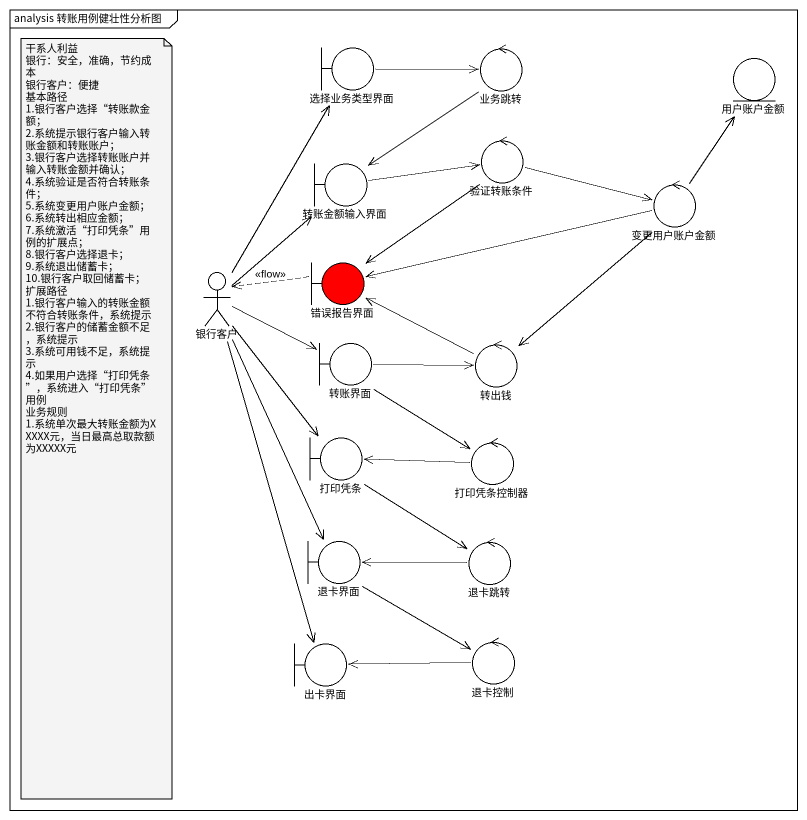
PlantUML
@startuml
mainframe analysis 转账用例健壮性分析图
boundary 选择业务类型界面
control 业务跳转
entity 用户账户金额
boundary 转账金额输入界面
control 验证转账条件
control 变更用户账户金额
actor 银行客户
boundary 错误报告界面 #FF0000
boundary 转账界面
control 转出钱
boundary 打印凭条
control 打印凭条控制器
boundary 退卡界面
control 退卡跳转
boundary 出卡界面
control 退卡控制
选择业务类型界面 -right-> 业务跳转
业务跳转 --> 转账金额输入界面
转账金额输入界面 -right-> 验证转账条件
验证转账条件 -right-> 变更用户账户金额
验证转账条件 --> 错误报告界面
变更用户账户金额 -up-> 用户账户金额
变更用户账户金额 -left-> 错误报告界面
变更用户账户金额 --> 转出钱
银行客户 -up-> 选择业务类型界面
银行客户 -up-> 转账金额输入界面
银行客户 -right-> 转账界面
银行客户 --> 打印凭条
银行客户 --> 退卡界面
银行客户 --> 出卡界面
错误报告界面 .left.> 银行客户 : <<flow>>
转账界面 -right-> 转出钱
转账界面 --> 打印凭条控制器
转出钱 -left-> 错误报告界面
打印凭条 --> 退卡跳转
打印凭条控制器 -left-> 打印凭条
退卡界面 --> 退卡控制
退卡跳转 -left-> 退卡界面
退卡控制 -left-> 出卡界面
note as N1
  干系人利益
  银行：安全，准确，节约成本
  银行客户：便捷
  基本路径
  1.银行客户选择“转账款金额；
  2.系统提示银行客户输入转账金额和转账账户；
  3.银行客户选择转账账户并输入转账金额并确认；
  4.系统验证是否符合转账条件；
  5.系统变更用户账户金额；
  6.系统转出相应金额；
  7.系统激活“打印凭条”用例的扩展点；
  8.银行客户选择退卡；
  9.系统退出储蓄卡；
  10.银行客户取回储蓄卡；
  扩展路径
  1.银行客户输入的转账金额不符合转账条件，系统提示
  2.银行客户的储蓄金额不足，系统提示
  3.系统可用钱不足，系统提示
  4.如果用户选择“打印凭条”，系统进入“打印凭条”用例
  业务规则
  1.系统单次最大转账金额为XXXXX元，当日最高总取款额为XXXXX元
end note
@enduml
